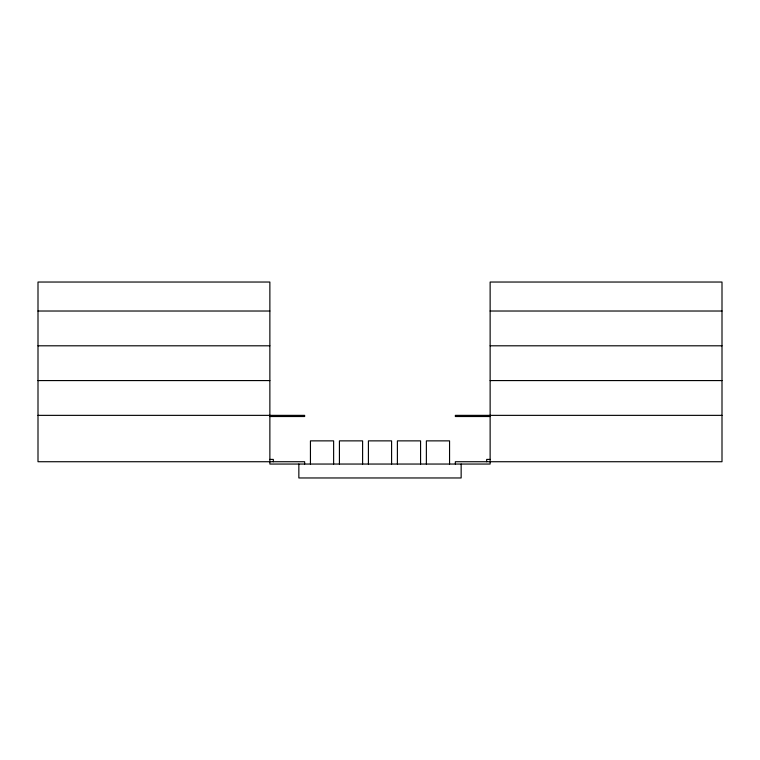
<?xml version="1.0" encoding="UTF-8"?>
<svg xmlns="http://www.w3.org/2000/svg" width="760" height="760" viewBox="0 0 760 760"><rect width="100%" height="100%" fill="white"/><g stroke="black" fill="none" stroke-linecap="round" stroke-linejoin="round"><path stroke-width="1.14" d="M38 311.02L269.866 311.02M490.133 311.02L722 311.02M38 345.8L269.866 345.8M490.133 345.8L722 345.8M38 380.579L269.866 380.579M490.133 380.579L722 380.579M38 415.359L304.646 415.359L304.646 416.518L269.866 416.518M722 415.359L455.354 415.359L455.354 416.518L490.133 416.518M269.866 459.41L273.344 459.41L273.344 461.728M490.133 459.41L486.656 459.41L486.656 461.728M461.149 464.046L461.149 477.964L298.851 477.964L298.851 464.046M455.354 464.046L455.354 461.728L722 461.728L722 282.036L490.133 282.036L490.133 464.046L269.866 464.046L269.866 282.036L38 282.036L38 461.728L304.646 461.728L304.646 464.046M449.559 464.046L449.559 440.866L426.369 440.866L426.369 464.046M420.574 464.046L420.574 440.866L397.394 440.866L397.394 464.046M391.59 464.046L391.59 440.866L368.41 440.866L368.41 464.046M362.606 464.046L362.606 440.866L339.425 440.866L339.425 464.046M333.63 464.046L333.63 440.866L310.441 440.866L310.441 464.046"/></g></svg>
